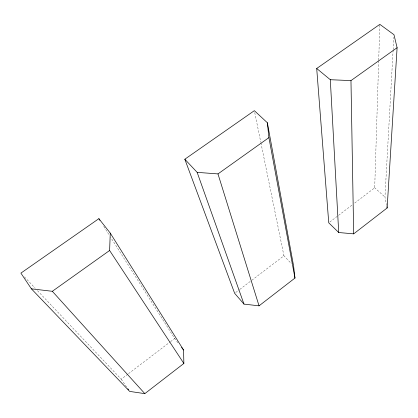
<?xml version="1.0" encoding="UTF-8"?>
<svg xmlns="http://www.w3.org/2000/svg" width="418" height="418" viewBox="0 0 418 418"><rect width="100%" height="100%" fill="white"/><g stroke="black" fill="none" stroke-linecap="round" stroke-linejoin="round"><path stroke-width="0.31" stroke-dasharray="2.09 1.57" d="M378.687 60.824L374.7 187.807L353.534 203.937M378.708 60.176L379.831 24.359M386.65 205.531L384.947 196.977L393.098 50.338M393.134 49.685L393.819 37.301M329.786 222.031L338.047 215.74M338.564 215.348L353.017 204.329M37.468 290.641L121.215 379.215L127.96 374.079M128.483 373.682L170.016 342.06M170.534 341.668L174.687 338.502L110.692 237.361M235.7 292.527L239.331 289.763M239.848 289.371L251.26 280.682M251.777 280.285L283.937 255.795L260.869 142.632M374.439 187.572L384.947 196.977M283.686 255.534L291.403 263.674M24.484 276.909L35.232 288.274M174.458 338.209L178.162 343.011M121.215 379.215L126.738 387.167M103.737 226.368L109.302 235.162M254.74 112.583L260.738 141.989"/><path stroke-width="0.63" d="M183.863 363.456L109.61 250.492L110.268 233.124L98.867 218.671L20.9 273.116L31.392 288.828L129.679 391.41L144.821 393.641L183.863 363.456L183.57 350.023L110.268 233.124M387.136 207.976L397.1 47.709L393.965 34.694L379.831 24.359L316.703 68.489L328.752 222.82L338.716 232.518L353.68 233.861L387.136 207.976L386.896 206.753M259.045 305.835L294.967 278.059L293.598 265.994L267.363 122.751L254.353 110.665L184.824 159.227L234.66 293.321L243.987 304.105L259.045 305.835L217.977 173.914L197.15 172.357L184.824 159.227M316.703 68.489L330.304 79.707L350.968 80.606L397.1 47.709M31.392 288.828L52.328 291.299L109.61 250.492M217.977 173.914L268.91 137.621L267.363 122.751M52.328 291.299L144.821 393.641M181.637 347.515L183.57 350.023M127.84 388.761L128.577 389.822M98.867 218.671L99.912 220.323M197.15 172.357L243.987 304.105M268.91 137.621L294.967 278.059M330.304 79.707L338.716 232.518M350.968 80.606L353.68 233.861"/></g></svg>
